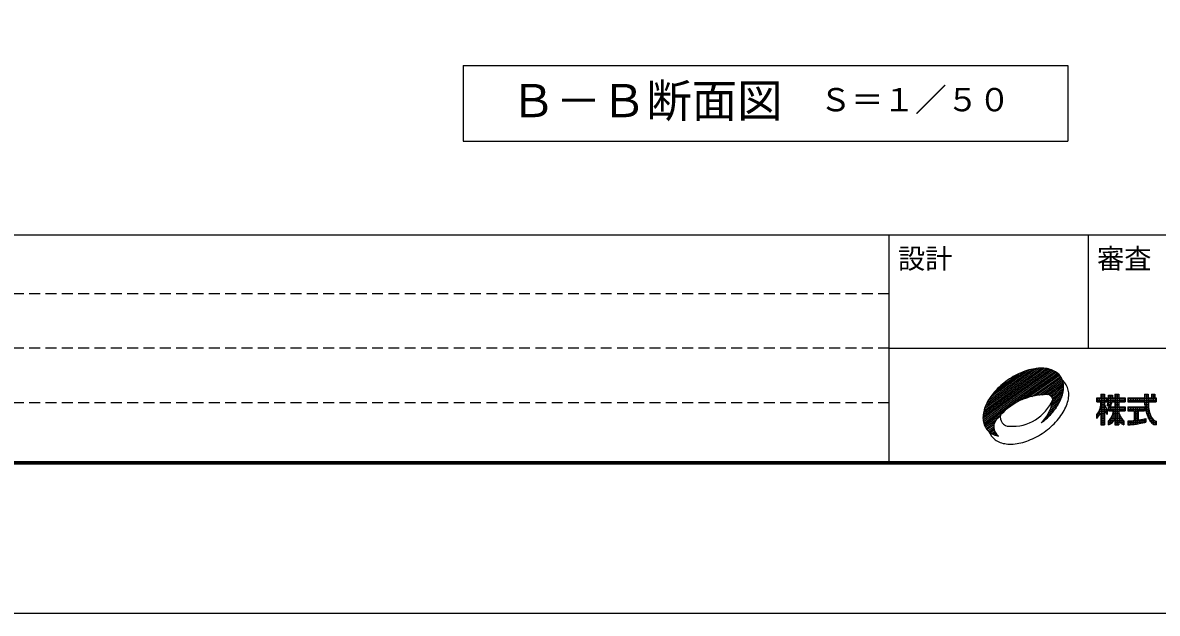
# Model space of a CAD drawing. Units: millimetres, scale not verified. Extents: x -14850 to 14850, y -10500 to 10500.
# Drawn here: x -4376 to 1879, y -10500 to -7246 of the extents above; entities that cross this region are included whole.
import ezdxf
from ezdxf.enums import TextEntityAlignment as Align

# ---------------------------------------------------------------- set-up
doc = ezdxf.new("R2010")
doc.units = ezdxf.units.MM
doc.header["$LTSCALE"] = 50
doc.linetypes.add('DASHED1', pattern=[1.8, 1.2, -0.6])
for name, color, linetype, lineweight in [('0-3_水管', 3, 'Continuous', 25), ('0-7_図面枠', 7, 'Continuous', 25), ('0-8_Axis_waku', 7, 'Continuous', 25)]:
    doc.layers.add(name, color=color, linetype=linetype, lineweight=lineweight)
doc.styles.add('ＭＳ ゴシック', font='')
doc.styles.get('ＭＳ ゴシック').set_extended_font_data('MS Gothic')

msp = doc.modelspace()

# ---------------------------------------------------------------- linework, layer by layer
at = {"layer": '0-3_水管'}
for p, q in [((-1948.23, -7482.43), (-1948.23, -7899.09)), ((-1948.23, -7899.09), (1385.1, -7899.09))]:
    msp.add_line(p, q, dxfattribs=at)
msp.add_lwpolyline([(-1948.23, -7482.43), (1385.1, -7482.43), (1385.1, -7899.09)], dxfattribs=at)
at = {"layer": '0-7_図面枠'}
msp.add_lwpolyline([(-14850, -10500), (14850, -10500), (14850, 10500), (-14850, 10500)], close=True, dxfattribs=at)
at = {"layer": '0-8_Axis_waku'}
for p, q in [((-12950, -8415), (14000, -8415)), ((399.99, -9665), (399.99, -8415)), ((1499.99, -9040), (1499.99, -8415)), ((399.99, -9040), (13999.99, -9040)), ((916.93, -9415.89), (1288.05, -9156.04)), ((917.04, -9425.59), (1297.43, -9159.23)), ((917.81, -9405.51), (1277.93, -9153.36)), ((917.96, -9434.71), (1306.06, -9162.96)), ((919.58, -9443.34), (1313.98, -9167.18)), ((919.95, -9394.25), (1266.94, -9151.28)), ((921.83, -9451.53), (1321.26, -9171.85)), ((923.59, -9460.07), (1327.94, -9176.93)), ((923.9, -9381.72), (1254.93, -9149.93)), ((929.51, -9368.03), (1241.88, -9149.3)), ((936.05, -9353.68), (1227.54, -9149.58)), ((939.02, -9341.84), (1213.2, -9149.85)), ((947.72, -9325.98), (1193.7, -9153.75)), ((959.26, -9308.14), (1172.98, -9158.48)), ((974.96, -9287.38), (1148.17, -9166.09)), ((999.35, -9260.53), (1114.55, -9179.87)), ((1133.93, -9322.55), (1334, -9182.46)), ((1163.67, -9311.49), (1339.45, -9188.41)), ((1336.46, -9185.02), (1350.74, -9205.4)), ((1187.01, -9304.92), (1344.32, -9194.76)), ((1207.05, -9300.65), (1348.62, -9201.52)), ((1224.96, -9297.88), (1352.33, -9208.68)), ((1241.33, -9296.18), (1355.45, -9216.27)), ((1256.53, -9295.3), (1357.97, -9224.27)), ((1270.77, -9295.1), (1360.49, -9232.27)), ((1281.96, -9297.02), (1360.96, -9241.71)), ((1289.84, -9301.27), (1361.59, -9251.03)), ((1295.7, -9306.93), (1361.49, -9260.86)), ((1298.56, -9343.99), (1351.89, -9306.65)), ((1299.87, -9313.78), (1360.55, -9271.29)), ((1300.78, -9332.67), (1355.78, -9294.17)), ((1302.25, -9321.88), (1358.65, -9282.39)), ((1545.59, -9334.23), (1545.59, -9312.98)), ((1545.59, -9312.98), (1566.84, -9312.98)), ((1545.59, -9316.8), (1602.25, -9316.8)), ((1549.98, -9334.23), (1549.98, -9312.98)), ((1559.98, -9334.23), (1559.98, -9312.98)), ((1566.84, -9291.73), (1588.09, -9291.73)), ((1566.84, -9291.73), (1566.84, -9312.98)), ((1566.84, -9296.8), (1588.09, -9296.8)), ((1566.84, -9306.8), (1588.09, -9306.8)), ((1569.98, -9461.73), (1569.98, -9291.73)), ((1579.98, -9461.73), (1579.98, -9291.73)), ((1588.09, -9291.73), (1588.09, -9312.98)), ((1588.09, -9312.98), (1602.25, -9312.98)), ((1589.98, -9334.23), (1589.98, -9312.98)), ((1599.99, -9334.23), (1599.99, -9312.98)), ((1602.25, -9312.98), (1602.25, -9334.23)), ((1609.21, -9316.8), (1701.42, -9316.8)), ((1609.34, -9298.81), (1609.34, -9312.98)), ((1609.34, -9306.8), (1630.59, -9306.8)), ((1609.97, -9355.48), (1609.97, -9298.81)), ((1619.97, -9355.48), (1619.97, -9298.81)), ((1629.97, -9334.23), (1629.97, -9298.81)), ((1639.97, -9334.23), (1639.97, -9312.98)), ((1644.75, -9291.73), (1666.01, -9291.73)), ((1644.75, -9291.73), (1644.75, -9312.98)), ((1644.75, -9296.8), (1666.01, -9296.8)), ((1644.75, -9306.8), (1666.01, -9306.8)), ((1649.97, -9461.73), (1649.97, -9291.73)), ((1659.97, -9461.73), (1659.97, -9291.73)), ((1666.01, -9291.73), (1666.01, -9312.98)), ((1666.01, -9312.98), (1701.42, -9312.98)), ((1669.97, -9334.23), (1669.97, -9312.98)), ((1679.97, -9334.23), (1679.97, -9312.98)), ((1689.97, -9334.23), (1689.97, -9312.98)), ((1699.98, -9334.23), (1699.98, -9312.98)), ((1701.42, -9312.98), (1701.42, -9334.23)), ((1715.59, -9312.98), (1715.59, -9334.23)), ((1715.59, -9312.98), (1807.68, -9312.98)), ((1715.59, -9316.8), (1871.43, -9316.8)), ((1719.95, -9334.23), (1719.95, -9312.98)), ((1729.96, -9334.23), (1729.96, -9312.98)), ((1739.96, -9334.23), (1739.96, -9312.98)), ((1749.96, -9334.23), (1749.96, -9312.98)), ((1759.96, -9334.23), (1759.96, -9312.98)), ((1769.96, -9334.23), (1769.96, -9312.98)), ((1779.96, -9334.23), (1779.96, -9312.98)), ((1789.96, -9334.23), (1789.96, -9312.98)), ((1799.96, -9334.23), (1799.96, -9312.98)), ((1807.68, -9291.73), (1828.93, -9291.73)), ((1807.68, -9291.73), (1807.68, -9312.98)), ((1807.68, -9296.8), (1828.93, -9296.8)), ((1807.68, -9306.8), (1828.93, -9306.8)), ((1809.96, -9352.41), (1809.96, -9291.73)), ((1819.97, -9400.76), (1819.97, -9291.73)), ((1828.93, -9291.73), (1828.93, -9312.98)), ((1828.93, -9312.98), (1847.34, -9312.98)), ((1829.97, -9334.23), (1829.97, -9312.98)), ((1839.97, -9334.23), (1839.97, -9312.98)), ((1847.34, -9291.73), (1864.34, -9291.73)), ((1847.34, -9291.73), (1847.34, -9312.98)), ((1847.34, -9296.8), (1864.34, -9296.8)), ((1847.34, -9306.8), (1864.34, -9306.8)), ((1849.97, -9334.23), (1849.97, -9291.73)), ((1859.97, -9334.23), (1859.97, -9291.73)), ((1864.34, -9291.73), (1864.34, -9312.98)), ((1864.34, -9312.98), (1871.43, -9312.98)), ((1869.97, -9334.23), (1869.97, -9312.98)), ((1871.43, -9312.98), (1871.43, -9334.23)), ((1279.51, -9396.4), (1320.25, -9367.87)), ((1286.37, -9381.83), (1332.72, -9349.37)), ((1291.57, -9368.42), (1339.9, -9334.58)), ((1295.55, -9355.87), (1346.73, -9320.03)), ((1545.59, -9326.8), (1602.25, -9326.8)), ((1545.59, -9334.23), (1566.84, -9334.23)), ((1559.98, -9407.12), (1559.98, -9379.8)), ((1561.11, -9376.8), (1588.09, -9376.8)), ((1564.14, -9366.8), (1597.29, -9366.8)), ((1566.09, -9356.8), (1592.29, -9356.8)), ((1567, -9336.8), (1588.09, -9336.8)), ((1567.03, -9346.8), (1588.09, -9346.8)), ((1588.09, -9334.23), (1588.09, -9348.4)), ((1588.09, -9334.23), (1602.25, -9334.23)), ((1602.25, -9376.73), (1588.09, -9348.4)), ((1588.09, -9376.73), (1588.09, -9461.73)), ((1588.12, -9376.8), (1602.25, -9376.8)), ((1589.98, -9380.52), (1589.98, -9352.19)), ((1599.99, -9400.53), (1599.99, -9372.19)), ((1602.25, -9355.48), (1623.5, -9355.48)), ((1604.75, -9346.8), (1625.99, -9346.8)), ((1606.93, -9336.8), (1628.18, -9336.8)), ((1608.41, -9326.8), (1701.42, -9326.8)), ((1609.34, -9362.56), (1609.34, -9383.81)), ((1609.34, -9362.56), (1643.37, -9362.56)), ((1609.34, -9366.8), (1701.42, -9366.8)), ((1609.34, -9376.8), (1701.42, -9376.8)), ((1609.97, -9383.81), (1609.97, -9362.56)), ((1619.97, -9383.81), (1619.97, -9362.56)), ((1628.63, -9334.23), (1644.75, -9334.23)), ((1629.97, -9383.81), (1629.97, -9362.56)), ((1639.97, -9436.87), (1639.97, -9362.56)), ((1644.75, -9334.23), (1644.75, -9362.56)), ((1644.75, -9336.8), (1666.01, -9336.8)), ((1644.75, -9346.8), (1666.01, -9346.8)), ((1644.75, -9356.8), (1666.01, -9356.8)), ((1666.01, -9334.23), (1701.42, -9334.23)), ((1666.01, -9334.23), (1666.01, -9362.56)), ((1666.01, -9362.56), (1701.42, -9362.56)), ((1669.97, -9383.81), (1669.97, -9362.56)), ((1679.97, -9383.81), (1679.97, -9362.56)), ((1689.97, -9383.81), (1689.97, -9362.56)), ((1699.98, -9383.81), (1699.98, -9362.56)), ((1701.42, -9362.56), (1701.42, -9383.81)), ((1715.59, -9326.8), (1871.43, -9326.8)), ((1715.59, -9334.23), (1808.34, -9334.23)), ((1715.59, -9362.56), (1715.59, -9383.81)), ((1715.59, -9362.56), (1807.68, -9362.56)), ((1715.59, -9366.8), (1807.68, -9366.8)), ((1715.59, -9376.8), (1807.68, -9376.8)), ((1719.98, -9383.81), (1719.98, -9362.56)), ((1729.98, -9383.81), (1729.98, -9362.56)), ((1739.98, -9383.81), (1739.98, -9362.56)), ((1749.98, -9383.81), (1749.98, -9362.56)), ((1759.98, -9457.83), (1759.98, -9362.56)), ((1769.98, -9456.6), (1769.98, -9362.56)), ((1779.98, -9383.81), (1779.98, -9362.56)), ((1789.98, -9383.81), (1789.98, -9362.56)), ((1799.98, -9383.81), (1799.98, -9362.56)), ((1807.68, -9362.56), (1807.68, -9383.81)), ((1808.51, -9336.8), (1828.95, -9336.8)), ((1809.36, -9346.8), (1829.23, -9346.8)), ((1810.51, -9356.8), (1829.91, -9356.8)), ((1812, -9366.8), (1830.98, -9366.8)), ((1813.84, -9376.8), (1832.49, -9376.8)), ((1828.93, -9334.23), (1871.43, -9334.23)), ((1829.97, -9425.96), (1829.97, -9357.5)), ((926.71, -9467.64), (1016.93, -9404.47)), ((930.44, -9474.8), (992, -9431.7)), ((1256.31, -9432.18), (1279.26, -9416.1)), ((1270.16, -9412.71), (1303.88, -9389.1)), ((1545.59, -9426.31), (1566.84, -9397.98)), ((1545.59, -9426.31), (1545.59, -9405.06)), ((1545.59, -9406.8), (1560.22, -9406.8)), ((1545.59, -9416.8), (1552.72, -9416.8)), ((1549.98, -9420.45), (1549.98, -9398.95)), ((1551.37, -9396.8), (1588.09, -9396.8)), ((1556.91, -9386.8), (1588.09, -9386.8)), ((1566.84, -9397.98), (1566.84, -9461.73)), ((1566.84, -9406.8), (1588.09, -9406.8)), ((1566.84, -9416.8), (1588.09, -9416.8)), ((1566.84, -9426.8), (1588.09, -9426.8)), ((1566.84, -9436.8), (1588.09, -9436.8)), ((1593.13, -9386.8), (1602.25, -9386.8)), ((1598.12, -9396.8), (1602.25, -9396.8)), ((1609.34, -9383.81), (1637.67, -9383.81)), ((1609.34, -9440.48), (1612.18, -9437.66)), ((1609.34, -9440.34), (1609.34, -9461.73)), ((1609.97, -9461.52), (1609.97, -9439.77)), ((1613.03, -9436.8), (1640.01, -9436.8)), ((1619.97, -9456.9), (1619.97, -9428.66)), ((1621.3, -9426.8), (1644.58, -9426.8)), ((1627.23, -9416.8), (1676.46, -9416.8)), ((1629.97, -9449.42), (1629.97, -9410.62)), ((1631.36, -9406.8), (1672.32, -9406.8)), ((1632.75, -9402.16), (1637.67, -9383.81)), ((1634.19, -9396.8), (1669.49, -9396.8)), ((1636.88, -9386.8), (1666.8, -9386.8)), ((1644.75, -9426.31), (1644.75, -9461.73)), ((1644.75, -9426.8), (1682.38, -9426.8)), ((1644.75, -9436.8), (1690.65, -9436.8)), ((1670.92, -9402.16), (1666.01, -9383.81)), ((1666.01, -9383.81), (1701.42, -9383.81)), ((1666.01, -9440.48), (1666.01, -9461.73)), ((1669.97, -9445.55), (1669.97, -9398.61)), ((1679.97, -9454.51), (1679.97, -9423.13)), ((1689.97, -9460.07), (1689.97, -9436.1)), ((1694.34, -9440.34), (1694.34, -9461.73)), ((1715.59, -9383.81), (1751.01, -9383.81)), ((1715.59, -9440.48), (1715.59, -9461.73)), ((1719.98, -9461.44), (1719.98, -9440.47)), ((1729.98, -9460.81), (1729.98, -9439.58)), ((1739.98, -9459.94), (1739.98, -9438.69)), ((1749.98, -9459), (1749.98, -9437.8)), ((1751.01, -9383.81), (1751.01, -9437.64)), ((1751.01, -9386.8), (1772.26, -9386.8)), ((1751.01, -9396.8), (1772.26, -9396.8)), ((1751.01, -9406.8), (1772.26, -9406.8)), ((1751.01, -9416.8), (1772.26, -9416.8)), ((1751.01, -9426.8), (1772.26, -9426.8)), ((1751.01, -9436.8), (1814.76, -9436.8)), ((1772.26, -9383.81), (1807.68, -9383.81)), ((1772.26, -9383.81), (1772.26, -9434.81)), ((1779.98, -9454.73), (1779.98, -9433.82)), ((1789.98, -9452.86), (1789.98, -9431.67)), ((1799.98, -9450.98), (1799.98, -9429.52)), ((1809.98, -9449.11), (1809.98, -9427.36)), ((1814.76, -9426.31), (1814.76, -9447.56)), ((1816.09, -9386.8), (1834.5, -9386.8)), ((1818.77, -9396.8), (1837.08, -9396.8)), ((1821.96, -9406.8), (1840.39, -9406.8)), ((1825.77, -9416.8), (1844.68, -9416.8)), ((1830.38, -9426.8), (1850.57, -9426.8)), ((1836.1, -9436.8), (1860.34, -9436.8)), ((1839.97, -9442.35), (1839.97, -9405.65)), ((1849.97, -9453.05), (1849.97, -9425.94)), ((1859.97, -9459.31), (1859.97, -9436.54)), ((1869.97, -9461.69), (1869.97, -9440.42)), ((1871.43, -9440.48), (1871.43, -9461.73)), ((934.74, -9481.55), (981.26, -9448.99)), ((939.63, -9487.9), (977.61, -9461.31)), ((945.08, -9493.85), (976.56, -9471.81)), ((951.15, -9499.37), (977.14, -9481.17)), ((957.84, -9504.44), (978.93, -9489.69)), ((965.13, -9509.11), (981.72, -9497.5)), ((973.06, -9513.33), (985.42, -9504.68)), ((1566.84, -9446.8), (1588.09, -9446.8)), ((1566.84, -9456.8), (1588.09, -9456.8)), ((1566.84, -9461.73), (1588.09, -9461.73)), ((1609.34, -9446.8), (1632.58, -9446.8)), ((1609.34, -9456.8), (1620.14, -9456.8)), ((1644.75, -9446.8), (1666.01, -9446.8)), ((1644.75, -9456.8), (1666.01, -9456.8)), ((1644.75, -9461.73), (1666.01, -9461.73)), ((1671.1, -9446.8), (1694.34, -9446.8)), ((1683.53, -9456.8), (1694.34, -9456.8)), ((1715.59, -9446.8), (1814.76, -9446.8)), ((1715.59, -9456.8), (1767.54, -9456.8)), ((1843.6, -9446.8), (1871.43, -9446.8)), ((1855.15, -9456.8), (1871.43, -9456.8)), ((981.7, -9517.05), (989.97, -9511.26)), ((991.18, -9520.18), (995.36, -9517.24)), ((14014, -9679.01), (-12964, -9679.01)), ((14013, -9678.01), (-12963, -9678.01)), ((14012, -9677.01), (-12962, -9677.01)), ((14011, -9676.01), (-12961, -9676.01)), ((14010, -9675.01), (-12960, -9675.01)), ((14009, -9674.01), (-12959, -9674.01)), ((14008, -9673.01), (-12958, -9673.01)), ((14007, -9672.01), (-12957, -9672.01)), ((14006, -9671.01), (-12956, -9671.01)), ((14005, -9670.01), (-12955, -9670.01)), ((14004, -9669.01), (-12954, -9669.01)), ((14003, -9668.01), (-12953, -9668.01)), ((14002, -9667.01), (-12952, -9667.01)), ((14001, -9666.01), (-12951, -9666.01)), ((-12950, -9665), (14000, -9665))]:
    msp.add_line(p, q, dxfattribs=at)
at = {"layer": '0-8_Axis_waku', "linetype": 'DASHED1'}
for p, q in [((400, -8740), (-12950, -8740)), ((400, -9040), (-12950, -9040)), ((400, -9340), (-12950, -9340))]:
    msp.add_line(p, q, dxfattribs=at)
at = {"layer": '0-8_Axis_waku'}
for points in [[(1609.34, -9298.81), (1630.59, -9298.81), (1630.59, -9312.98), (1644.75, -9312.98)], [(1602.25, -9376.73), (1602.25, -9405.06), (1588.09, -9376.73)], [(1715.59, -9440.48), (1720.54, -9440.15), (1729.06, -9439.56), (1737.57, -9438.91), (1746.08, -9438.15), (1751.01, -9437.64)], [(1772.26, -9434.81), (1778.21, -9433.81), (1788.45, -9431.89), (1798.66, -9429.8), (1808.85, -9427.61), (1814.76, -9426.31)], [(1715.59, -9461.73), (1720.54, -9461.4), (1729.06, -9460.81), (1737.57, -9460.15), (1746.08, -9459.4), (1751.01, -9458.89), (1753.98, -9458.57), (1759.1, -9457.95), (1764.21, -9457.27), (1769.31, -9456.52), (1772.26, -9456.06), (1778.21, -9455.06), (1788.45, -9453.14), (1798.66, -9451.05), (1808.85, -9448.86), (1814.76, -9447.56)]]:
    msp.add_lwpolyline(points, dxfattribs=at)
for centre, radius, start, end in [((1290.99, -9554.46), 414.11, 118.23608, 124.99998), ((1277.11, -9528.61), 384.77, 111.13315, 118.23608), ((1258.24, -9479.8), 332.44, 103.30403, 111.13313), ((1243.4, -9417.01), 267.92, 94.26399, 103.30405), ((1238.59, -9352.67), 203.39, 83.39651, 94.26224), ((1244.87, -9298.47), 148.84, 69.99609, 83.39651), ((1257.86, -9262.79), 110.86, 53.6442, 69.99609), ((1269.3, -9247.23), 91.54, 35, 53.6442), ((1271.45, -9532.57), 384.77, 131.7639, 138.86684), ((1290.99, -9554.46), 414.11, 124.99998, 131.7639), ((1269.3, -9247.23), 91.54, 16.35579, 35), ((1298.16, -9288.1), 91.34, 35.01981, 50.90445), ((1262.78, -9250.36), 98.69, 3.73218, 17.03671), ((1236.22, -9254.76), 125.43, 348.3591, 0.95915), ((1226.78, -9253.88), 134.86, 0.51715, 4.22578), ((1297.99, -9288.18), 91.54, 16.35579, 35), ((1178.11, -9462.73), 267.92, 146.69594, 155.73599), ((1232.03, -9498.15), 332.44, 138.86684, 146.69594), ((1268.7, -9639.53), 344.44, 89.51877, 141.29517), ((1271.11, -9326.59), 31.49, 8.03198, 90.01068), ((1159.72, -9240.03), 203.39, 335.73775, 346.60347), ((1180.06, -9246.96), 182.01, 347.24379, 349.53223), ((1166.43, -9243.25), 196.13, 347.57066, 348.47897), ((1279.45, -9293.62), 110.86, 0.00389, 16.35579), ((1241.47, -9293.63), 148.84, 346.60345, 0.00388), ((1460, -9309.93), 149.36, 342.24469, 358.83064), ((1119.29, -9436.2), 203.39, 155.73775, 166.60347), ((1079.57, -9228.01), 241.81, 266.05196, 337.08), ((1086.25, -9296.47), 217.56, 314.59993, 348.69109), ((1046.97, -9178.08), 332.44, 318.86684, 326.69594), ((1086.25, -9296.47), 217.56, 348.69109, 353.21165), ((1100.9, -9213.51), 267.92, 326.69594, 335.73599), ((1129.58, -9254.46), 267.92, 326.69594, 335.73599), ((1188.4, -9280.99), 203.39, 335.73775, 346.60347), ((1464.53, -9342.14), 102.62, 322.18031, 4.4213), ((1481.25, -9309.93), 149.36, 342.24469, 350.63754), ((1066.22, -9423.56), 148.84, 166.60347, 180.00389), ((1028.24, -9423.57), 110.86, 180.00389, 196.35579), ((1038.71, -9472.7), 62.15, 128.62967, 234.33911), ((1062.12, -9420.08), 49.18, 164.38046, 270.9435), ((999.52, -9135.7), 396.06, 307.39177, 311.86528), ((1007.56, -9143.66), 384.77, 311.7639, 318.86684), ((1036.24, -9184.62), 384.77, 311.7639, 318.86684), ((1075.66, -9219.04), 332.44, 318.86684, 326.69594), ((1556.67, -9381.77), 78.77, 311.96062, 345.00003), ((1591.63, -9408.6), 56, 288.43475, 341.56525), ((1712.05, -9408.6), 56, 214.69511, 251.56525), ((1747.01, -9381.77), 78.77, 194.99997, 228.03938), ((1009.7, -9429.01), 91.54, 196.35579, 215), ((1009.7, -9429.01), 91.54, 215, 233.6442), ((1038.24, -9470.1), 91.34, 199.09554, 214.98018), ((1021.15, -9413.45), 110.86, 233.6442, 249.99609), ((1016.7, -9162.73), 414.11, 298.23608, 304.99998), ((1016.7, -9162.73), 414.11, 304.99998, 311.7639), ((1038.38, -9469.96), 91.54, 215, 233.6442), ((1026.86, -9402.8), 122.83, 249.19475, 258.53928), ((1049.83, -9454.41), 110.86, 233.6442, 249.99609), ((1062.82, -9418.72), 148.84, 249.99609, 263.39651), ((1069.1, -9364.53), 203.39, 263.39651, 274.26224), ((1064.29, -9300.18), 267.92, 274.26399, 283.30405), ((1049.45, -9237.39), 332.44, 283.30405, 291.13315), ((1030.58, -9188.58), 384.77, 291.13315, 298.23608)]:
    msp.add_arc(centre, radius, start, end, dxfattribs=at)
for centre, major_axis, ratio, start_param in [((1871.43, -9312.98), (0, 148.75), 0.4285, 1.7141444), ((1871.43, -9334.23), (0, 106.25), 0.3999, 1.5707963)]:
    msp.add_ellipse(centre, major_axis=major_axis, ratio=ratio, start_param=start_param, end_param=3.1415927, dxfattribs=at)

# ---------------------------------------------------------------- texts
at = {"layer": '0-3_水管', "color": 4, "style": 'ＭＳ ゴシック'}
for s, height, p in [('Ｂ－Ｂ断面図', 183.3, (-1687.72, -7821.79)), ('Ｓ＝１／５０', 128.4, (17.3, -7772.55))]:
    msp.add_text(s, height=height, dxfattribs=at).set_placement(p, align=Align.BOTTOM_LEFT)
at = {"layer": '0-8_Axis_waku', "style": 'ＭＳ ゴシック'}
for s, p in [('設計', (448.59, -8633.97)), ('審査', (1546.4, -8633.97))]:
    msp.add_text(s, height=110, dxfattribs=at).set_placement(p, align=Align.BOTTOM_LEFT)

doc.saveas('drawing.dxf')
